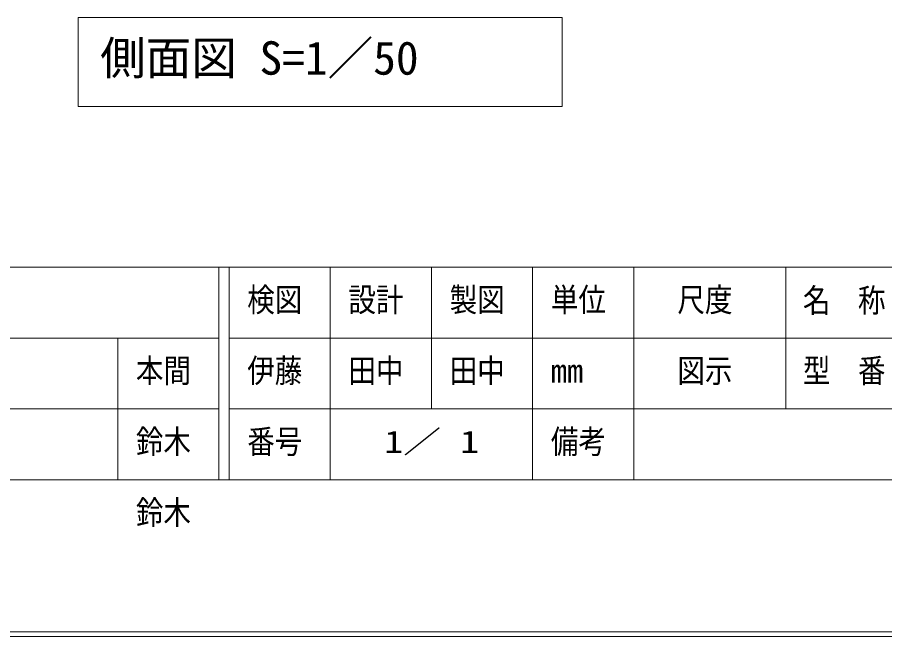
# Model space of a CAD drawing. Units: millimetres, scale not verified, with parts at other scales. Extents: x 0 to 420, y 0 to 297.
# Drawn here: x 139.3 to 225, y -0.2 to 60.9 of the extents above; entities that cross this region are included whole.
import ezdxf
from ezdxf.enums import TextEntityAlignment as Align

# ---------------------------------------------------------------- set-up
doc = ezdxf.new("R2010")
doc.units = ezdxf.units.MM
doc.header["$LTSCALE"] = 0.5
for name, color, linetype, lineweight in [('DEFPOINTS_3', 7, 'Continuous', 0), ('LY_2', 7, 'Continuous', 0), ('LY_5', 7, 'Continuous', 0)]:
    doc.layers.add(name, color=color, linetype=linetype, lineweight=lineweight)
doc.layers.add('LY_4', color=7, linetype='Continuous')
doc.styles.add('ＭＳ ゴシック', font='')
doc.styles.get('ＭＳ ゴシック').set_extended_font_data('MS Gothic')

msp = doc.modelspace()

# ---------------------------------------------------------------- linework, layer by layer
at = {"layer": 'DEFPOINTS_3'}
msp.add_line((0.25, 0.2414), (420.25, 0.2414), dxfattribs=at)
at = {"layer": 'LY_2'}
for p, q in [((17.75, 36.2414), (402.75, 36.2414)), ((159.25, 36.2414), (159.25, 15.2414)), ((160.25, 36.2414), (160.25, 15.2414)), ((170.25, 36.2414), (170.25, 22.2414)), ((180.25, 36.2414), (180.25, 22.2414)), ((190.25, 36.2414), (190.25, 15.2414)), ((200.25, 36.2414), (200.25, 22.2414)), ((215.25, 36.2414), (215.25, 22.2414)), ((17.75, 29.2414), (159.25, 29.2414)), ((149.25, 29.2414), (149.25, 15.2414)), ((160.25, 29.2414), (215.25, 29.2414)), ((215.25, 29.2414), (332.75, 29.2414)), ((17.75, 22.2414), (159.25, 22.2414)), ((160.25, 22.2414), (402.75, 22.2414)), ((170.25, 22.2414), (170.25, 15.2414)), ((200.25, 22.2414), (200.25, 15.2414)), ((17.75, 15.2414), (402.75, 15.2414))]:
    msp.add_line(p, q, dxfattribs=at)
at = {"layer": 'LY_5', "lineweight": 18}
for p, q in [((193.1623, 60.8992), (145.3623, 60.8992)), ((145.3623, 60.8992), (145.3623, 52.0992)), ((193.1623, 52.0992), (193.1623, 60.8992)), ((145.3623, 52.0992), (193.1623, 52.0992))]:
    msp.add_line(p, q, dxfattribs=at)
at = {"layer": 'LY_5'}
msp.add_line((1.252, -0.2414), (419.248, -0.2414), dxfattribs=at)

# ---------------------------------------------------------------- texts
at = {"layer": 'LY_2', "style": 'ＭＳ ゴシック', "width": 0.85}
for s, p in [('検図', (162.05, 31.1414)), ('設計', (172.05, 31.1414)), ('製図', (182.05, 31.1414)), ('単位', (192.05, 31.1414)), ('尺度', (204.55, 31.1414)), ('名\u3000称', (216.95, 31.0775)), ('型\u3000番', (216.95, 24.1414)), ('図示', (204.55, 24.1414)), ('番号', (162.05, 17.1414)), ('備考', (192.05, 17.1414))]:
    msp.add_text(s, height=2.346, dxfattribs=at).set_placement(p, align=Align.BOTTOM_LEFT)
at = {"layer": 'LY_2', "style": 'ＭＳ ゴシック'}
msp.add_text('mm', height=2.346, dxfattribs=at).set_placement((192.05, 24.1414), align=Align.BOTTOM_LEFT)
at = {"layer": 'LY_4', "style": 'ＭＳ ゴシック'}
for s, height, width, p in [('伊藤', 2.346, 0.85, (162.05, 24.1414)), ('田中', 2.346, 0.85, (172.05, 24.1414)), ('田中', 2.346, 0.85, (182.05, 24.1414)), ('鈴木', 2.346, 0.85, (151.05, 17.1414)), ('1／ 1', 2.199, 1.25, (175.5929, 17.2414)), ('鈴木', 2.346, 0.85, (151.05, 10.1414))]:
    msp.add_text(s, height=height, dxfattribs=dict(at, width=width)).set_placement(p, align=Align.BOTTOM_LEFT)
at = {"layer": 'LY_5', "style": 'ＭＳ ゴシック'}
msp.add_text('側面図 S=1／50', height=3.299, dxfattribs=at).set_placement((147.5199, 54.2492), align=Align.BOTTOM_LEFT)
at = {"layer": 'LY_5', "style": 'ＭＳ ゴシック', "width": 0.85}
msp.add_text('本間', height=2.346, dxfattribs=at).set_placement((151.05, 24.1414), align=Align.BOTTOM_LEFT)

doc.saveas('drawing.dxf')
